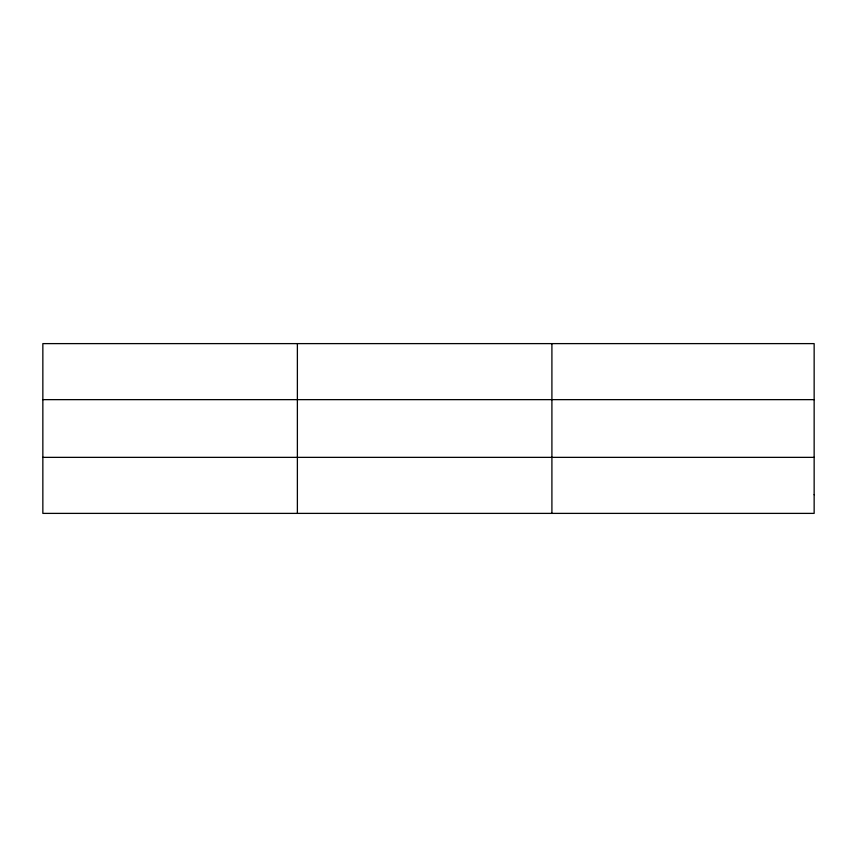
<?xml version="1.0" encoding="UTF-8"?>
<svg xmlns="http://www.w3.org/2000/svg" width="857" height="857" viewBox="0 0 857 857"><rect width="100%" height="100%" fill="white"/><g stroke="black" fill="none" stroke-linecap="round" stroke-linejoin="round"><path stroke-width="1.29" d="M297.379 343.614L297.379 513.386M551.908 343.614L551.908 513.386M42.85 399.641L814.15 399.641M42.85 457.359L814.15 457.359M814.15 494.703L814.15 513.386L42.85 513.386L42.85 343.614L814.15 343.614L814.15 494.703"/></g></svg>
